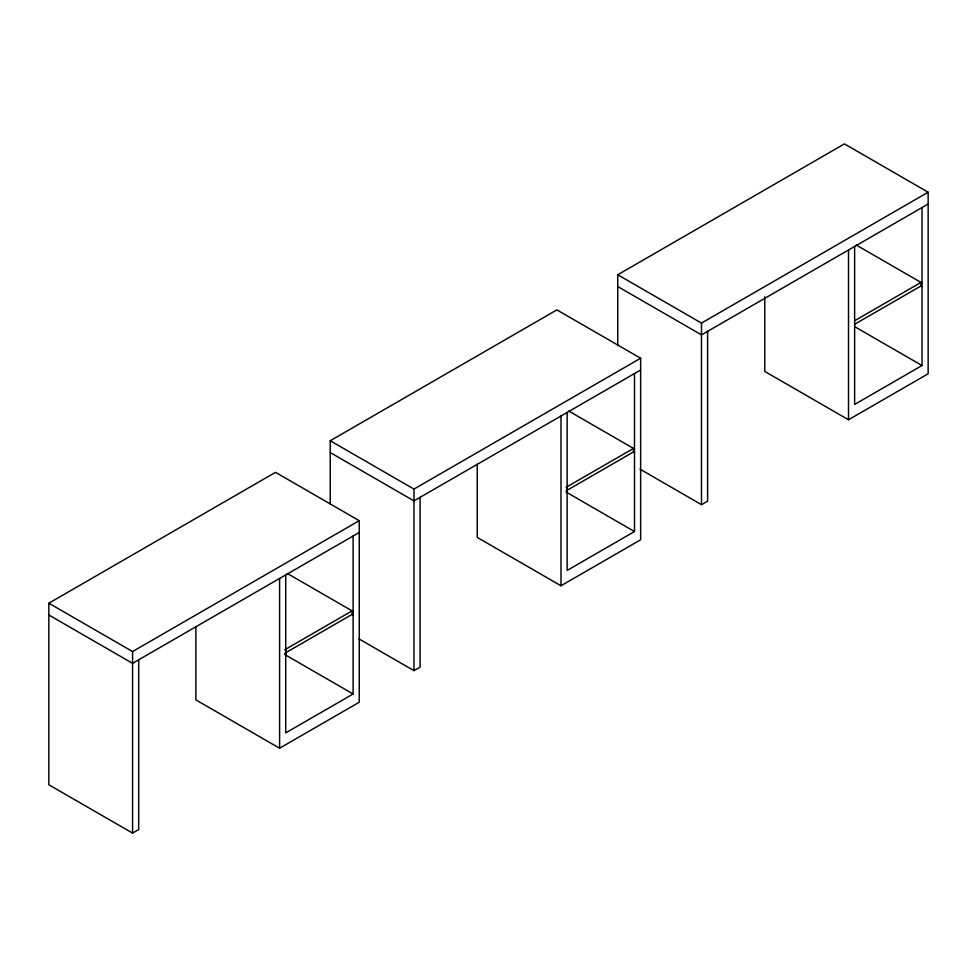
<?xml version="1.0" encoding="UTF-8"?>
<svg xmlns="http://www.w3.org/2000/svg" width="977" height="977" viewBox="0 0 977 977"><rect width="100%" height="100%" fill="white"/><g stroke="black" fill="none" stroke-linecap="round" stroke-linejoin="round"><path stroke-width="1.47" d="M138.697 659.805L138.697 829.571L132.579 833.112L48.85 784.775L48.85 603.212L275.514 472.343L359.243 520.68L359.243 702.243L279.605 748.223L195.876 699.886L195.876 626.758M330.238 504.083L330.238 440.749L556.902 309.892L640.631 358.229L640.631 539.78L560.993 585.76L477.264 537.423L477.264 464.295M617.757 345.663L617.757 274.757L844.421 143.888L928.15 192.225L928.15 373.788L848.512 419.768L764.783 371.431L764.783 296.776M48.85 603.212L132.579 651.549L359.243 520.68M330.238 440.749L413.967 489.086L640.631 358.229M617.757 274.757L701.486 323.094L928.15 192.225M359.243 532.477L132.579 663.334L48.85 614.997M640.631 370.014L413.967 500.883L330.238 452.546M928.15 204.022L701.486 334.879L617.757 286.542M854.936 320.566L921.006 282.414L921.006 285.956L854.936 324.095M353.112 614.997L352.086 614.411L284.71 653.32L285.724 653.906M634.5 452.546L633.487 451.948L566.098 490.857L567.124 491.443M353.112 536.007L353.112 693.988L285.724 732.897L285.724 574.916M634.5 373.556L634.5 531.537L567.124 570.434L567.124 412.453M922.019 207.551L922.019 365.532L854.631 404.441L854.631 246.46M359.023 638.934L413.967 670.649L420.098 667.108L420.098 497.342M639.996 469.155L701.486 504.657L707.604 501.116L707.604 331.35M856.304 245.068L922.019 283.012M921.006 285.956L922.019 286.542M854.948 326.807L922.019 365.532M568.785 411.061L634.5 449.005M567.124 487.914L566.098 487.315L633.487 448.419L633.487 451.948M566.11 492.054L634.5 531.537M287.397 573.523L353.112 611.468M285.724 650.377L284.71 649.778L352.086 610.881L352.086 614.411M284.722 654.505L353.112 693.988M848.512 249.99L848.512 419.768M701.486 323.094L701.486 504.657M560.993 415.994L560.993 585.76M413.967 489.086L413.967 670.649M279.605 578.457L279.605 748.223M132.579 651.549L132.579 833.112"/></g></svg>
